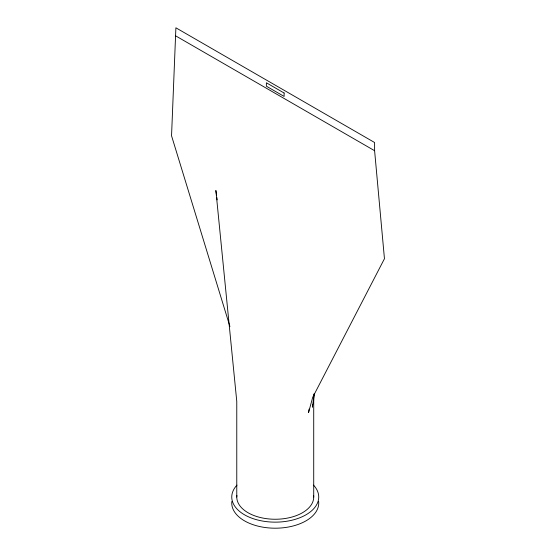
<?xml version="1.0" encoding="UTF-8"?>
<svg xmlns="http://www.w3.org/2000/svg" width="556" height="556" viewBox="0 0 556 556"><rect width="100%" height="100%" fill="white"/><g stroke="black" fill="none" stroke-linecap="round" stroke-linejoin="round"><path stroke-width="0.83" d="M309.087 409.105L308.566 412.538L312.701 397.332L384.453 258.714L374.605 150.718L374.605 142.524L175.891 27.8L171.547 135.796L229.927 326.532M314.105 393.641L313.716 401.432L313.716 497.036M312.548 404.587L312.409 407.18L314.168 394.267M175.891 35.994L374.605 150.718M216.583 195.601L215.874 190.451L236.773 401.432L236.773 497.036M216.819 197.324L217.174 199.896M313.521 485.117A43.493 25.11 0 0 1 275.248 522.147A43.493 25.11 0 0 1 236.974 485.117M313.612 495.382A38.475 22.212 0 0 1 275.248 519.248A38.475 22.212 0 0 1 236.884 495.382M318.644 501.456A43.493 25.11 0 0 1 275.248 528.2A43.493 25.11 0 0 1 231.845 501.456M284.116 93.012L266.373 82.774L266.373 86.187L284.116 96.431L284.116 93.012"/></g></svg>
